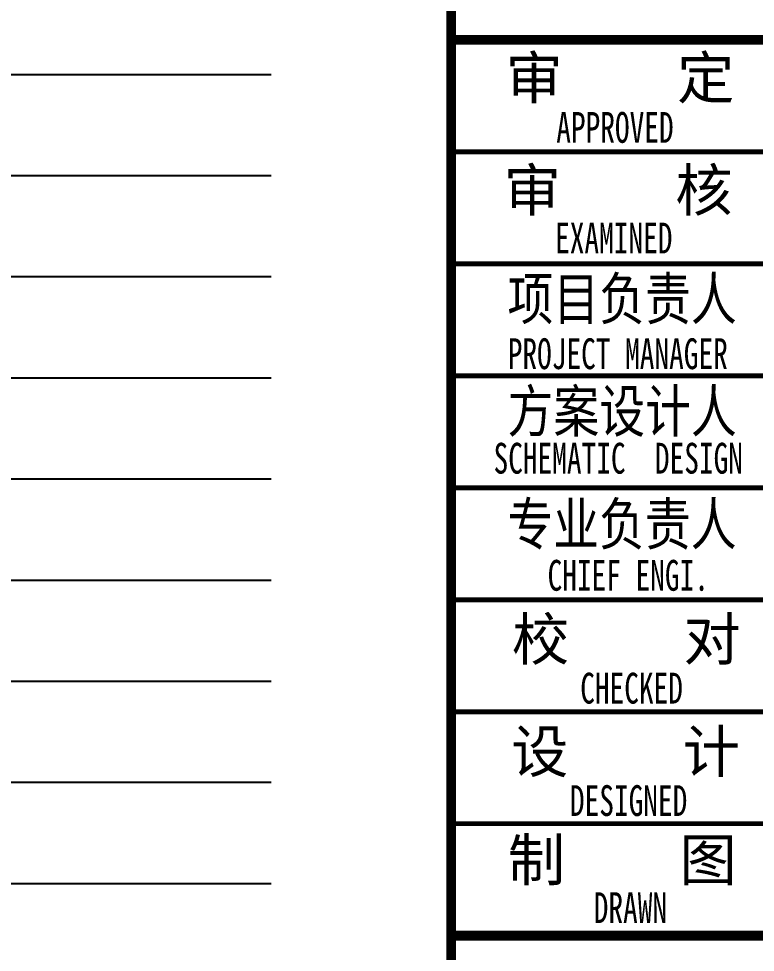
# Model space of a CAD drawing. Extents: x 3002737 to 4077523, y -995787 to -7267.
# Drawn here: x 3081046 to 3086307, y -631705 to -625035 of the extents above; entities that cross this region are included whole.
import ezdxf
from ezdxf.enums import TextEntityAlignment as Align

# ---------------------------------------------------------------- set-up
doc = ezdxf.new("R2010")
doc.units = 0
doc.header["$LTSCALE"] = 1000
doc.header["$MEASUREMENT"] = 0
for name, color, linetype in [('!!电气', 1, 'CONTINUOUS'), ('TEL_TEXT', 7, 'CONTINUOUS'), ('图签文字', 4, 'CONTINUOUS')]:
    doc.layers.add(name, color=color, linetype=linetype)
doc.layers.add('图框', color=147, linetype='CONTINUOUS', lineweight=20)
doc.styles.add('建筑图签-1', font='simhei.ttf', dxfattribs={"width": 0.7})

# ---------------------------------------------------------------- blocks, each defined once
blk = doc.blocks.new('A$C571341EA')
at = {"layer": '图框'}
for points, const_width in [([(0, 0), (0, 40000)], 70), ([(7000, 13200.3), (0, 13200.3)], 70), ([(0, 13200.3), (7000, 13200.3)], 70), ([(0, 12400.3), (7000, 12400.3)], 35), ([(0, 11600.3), (7000, 11600.3)], 35), ([(0, 10800.3), (7000, 10800.3)], 35), ([(0, 10000.3), (7000, 10000.3)], 35), ([(0, 9200.3), (7000, 9200.3)], 35), ([(0, 8400.3), (7000, 8400.3)], 35), ([(0, 7600.3), (7000, 7600.3)], 35), ([(0, 6800.3), (7000, 6800.3)], 70)]:
    blk.add_lwpolyline(points, dxfattribs=dict(at, const_width=const_width))
at = {"layer": '图签文字', "color": 7, "style": '建筑图签-1'}
for s, p in [('审    定', (387.7, 12779.2)), ('审    核', (374.6, 11976.9)), ('校    对', (433.3, 8768.2)), ('设    计', (427.9, 7966.5)), ('制    图', (404.9, 7191.7))]:
    blk.add_text(s, height=300, dxfattribs=at).set_placement(p)
at = {"layer": '图签文字', "style": '建筑图签-1', "width": 0.7}
for s, p in [('APPROVED ', (750.6, 12464.7)), ('EXAMINED  ', (742, 11674.2, -1799)), ('PROJECT MANAGER', (403.9, 10848, -1799)), ('SCHEMATIC  DESIGN', (302.6, 10101.4, -1799))]:
    blk.add_text(s, height=220, dxfattribs=at).set_placement(p)
at = {"layer": '图签文字', "color": 7, "style": '建筑图签-1', "width": 0.8}
for s, p in [('项目负责人', (402.5, 11200.7)), ('方案设计人', (402.5, 10398.1)), ('专业负责人', (401.2, 9591.6))]:
    blk.add_text(s, height=300, dxfattribs=at).set_placement(p)
at = {"layer": '图签文字', "style": '建筑图签-1', "width": 0.7}
for s, p in [('CHIEF ENGI.', (1264.5, 9374.8)), ('CHECKED  ', (1393, 8568.8)), ('DESIGNED ', (1319.6, 7765.5)), (' DRAWN   ', (1384.6, 7000.5))]:
    blk.add_text(s, height=220, dxfattribs=at).set_placement(p, align=Align.MIDDLE)

msp = doc.modelspace()

# ---------------------------------------------------------------- linework, layer by layer
at = {"layer": 'TEL_TEXT', "color": 0}
for p, q in [((3061479.8, -625433), (3082849.9, -625433)), ((3061479.8, -626155.5), (3082849.9, -626155.5)), ((3061479.8, -626878), (3082849.9, -626878)), ((3061479.8, -627600.4), (3082849.9, -627600.4)), ((3061479.8, -628322.9), (3082849.9, -628322.9)), ((3061479.8, -629045.3), (3082849.9, -629045.3)), ((3061479.8, -629767.8), (3082849.9, -629767.8)), ((3061479.8, -630490.2), (3082849.9, -630490.2)), ((3061479.8, -631212.7), (3082849.9, -631212.7))]:
    msp.add_line(p, q, dxfattribs=at)

# ---------------------------------------------------------------- block references
at = {"layer": '!!电气'}
msp.add_blockref('A$C571341EA', (3084135, -638386.6), dxfattribs=at)

doc.saveas('drawing.dxf')
